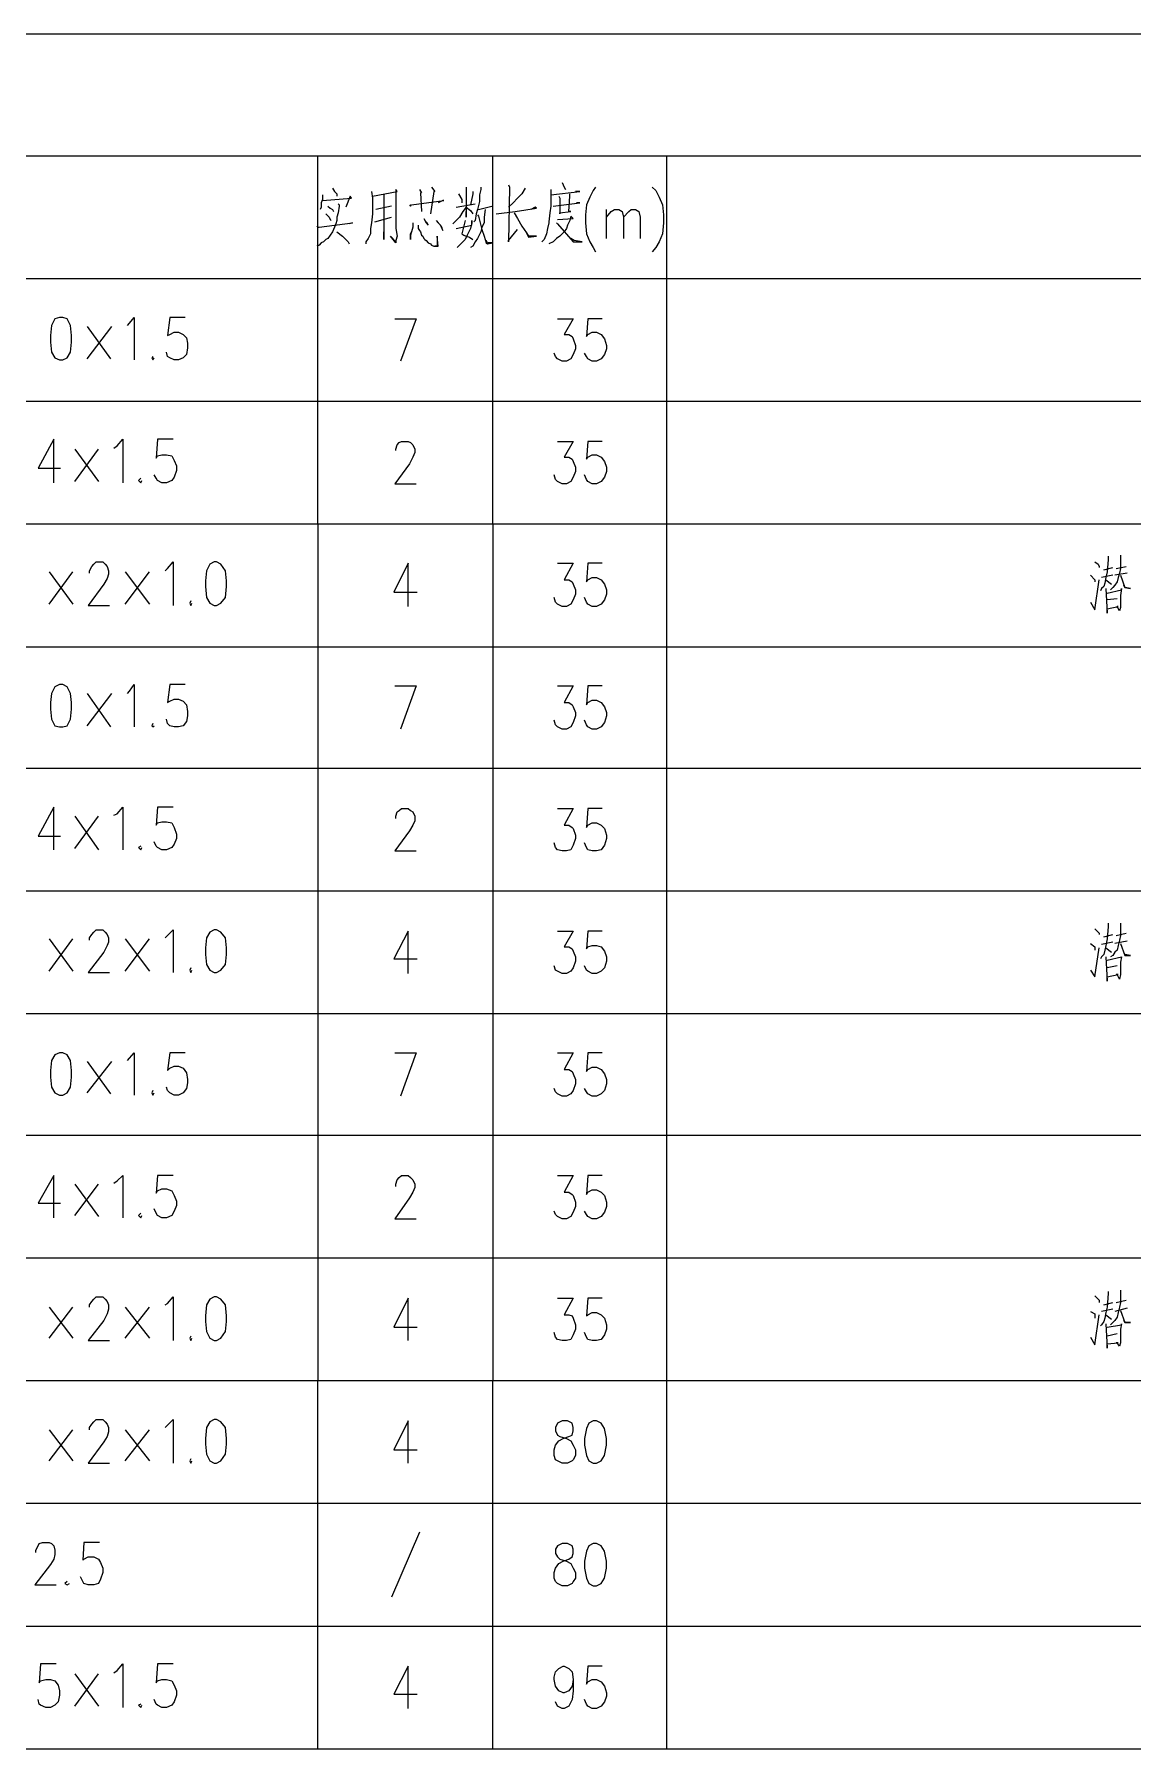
# Model space of a CAD drawing. Header units: millimetres. Extents: x 201 to 11482, y -7821 to 251.
# Drawn here: x 3416.7 to 3479.3, y -5564.6 to -5467 of the extents above; entities that cross this region are included whole.
import ezdxf

# ---------------------------------------------------------------- set-up
doc = ezdxf.new("R2010")
doc.units = ezdxf.units.MM

msp = doc.modelspace()

# ---------------------------------------------------------------- linework, layer by layer
at = {"color": 0, "lineweight": 18}
for points in [[(3542.416, -5473.913), (3542.416, -5466.991), (3233.615, -5466.991), (3233.615, -5473.913), (3542.416, -5473.913)], [(3383.031, -5480.898), (3432.878, -5480.898), (3432.878, -5473.913)], [(3432.878, -5480.898), (3442.848, -5480.898), (3442.848, -5473.913)], [(3442.848, -5480.898), (3452.754, -5480.898), (3452.754, -5473.913)], [(3452.754, -5480.898), (3542.416, -5480.898), (3542.416, -5473.913)], [(3433.132, -5476.135), (3433.132, -5476.389), (3433.069, -5476.58), (3433.069, -5476.707), (3433.069, -5476.834), (3433.005, -5476.961)], [(3433.132, -5476.453), (3434.783, -5476.326), (3434.72, -5476.199), (3434.466, -5476.834)], [(3433.704, -5475.754), (3433.831, -5475.945), (3433.958, -5476.072), (3433.958, -5476.199)], [(3435.926, -5475.945), (3435.99, -5476.326), (3435.99, -5476.643), (3435.99, -5477.215), (3435.926, -5477.723), (3435.863, -5478.04), (3435.863, -5478.358), (3435.736, -5478.612), (3435.609, -5478.802), (3435.609, -5478.929)], [(3435.99, -5476.199), (3437.387, -5475.945), (3437.323, -5475.818), (3437.323, -5476.262), (3437.323, -5477.405), (3437.323, -5477.977), (3437.323, -5478.04), (3437.387, -5478.485), (3437.323, -5478.739), (3437.323, -5478.866), (3437.006, -5478.485), (3437.323, -5478.802)], [(3436.625, -5476.135), (3436.625, -5478.294), (3436.625, -5478.675), (3436.625, -5478.485), (3436.625, -5478.231)], [(3438.657, -5475.818), (3438.784, -5476.008), (3438.72, -5476.008), (3438.784, -5477.088)], [(3439.355, -5475.691), (3439.546, -5475.945), (3439.482, -5475.945), (3439.292, -5477.215)], [(3440.879, -5476.072), (3441.07, -5476.389), (3441.07, -5476.58)], [(3441.324, -5475.691), (3441.324, -5475.945), (3441.324, -5477.405), (3441.324, -5477.215), (3441.324, -5477.088)], [(3441.705, -5475.945), (3441.705, -5476.072), (3441.578, -5476.707)], [(3442.149, -5475.691), (3442.149, -5475.818), (3442.086, -5476.135), (3442.086, -5476.516), (3441.959, -5476.961), (3441.895, -5477.215), (3441.832, -5477.596), (3441.768, -5477.659)], [(3443.737, -5475.564), (3443.8, -5475.691), (3443.737, -5478.802), (3443.737, -5478.739), (3444.245, -5478.104)], [(3444.689, -5475.754), (3444.499, -5476.072), (3444.245, -5476.326), (3443.991, -5476.58), (3443.737, -5476.834)], [(3446.15, -5475.818), (3446.15, -5476.199), (3446.15, -5476.77), (3446.086, -5477.151), (3446.023, -5477.659), (3446.023, -5477.723), (3445.959, -5478.04), (3445.896, -5478.358), (3445.769, -5478.675), (3445.642, -5478.802)], [(3446.15, -5476.135), (3447.801, -5475.945), (3447.674, -5475.945), (3447.547, -5475.945)], [(3446.594, -5476.199), (3446.658, -5476.326), (3446.658, -5477.215), (3446.658, -5477.151), (3447.293, -5477.088), (3447.166, -5477.088), (3447.229, -5476.199), (3447.229, -5476.072)], [(3446.785, -5475.437), (3446.912, -5475.691), (3446.975, -5475.818)], [(3448.69, -5475.691), (3448.563, -5475.881), (3448.372, -5476.262), (3448.182, -5476.707), (3448.118, -5477.278), (3448.118, -5477.723), (3448.182, -5478.358), (3448.372, -5478.802), (3448.563, -5479.12), (3448.69, -5479.374)], [(3451.928, -5475.691), (3452.119, -5475.881), (3452.309, -5476.262), (3452.5, -5476.707), (3452.563, -5477.278), (3452.563, -5477.723), (3452.5, -5478.358), (3452.309, -5478.802), (3452.119, -5479.12), (3451.928, -5479.374)], [(3434.021, -5476.643), (3434.085, -5476.707), (3434.085, -5476.77), (3434.021, -5477.151), (3433.958, -5477.405), (3433.958, -5477.596), (3433.894, -5477.786), (3433.831, -5477.977), (3433.767, -5478.104), (3433.704, -5478.231), (3433.577, -5478.421), (3433.45, -5478.612), (3433.323, -5478.675), (3433.196, -5478.802), (3433.069, -5478.866), (3432.942, -5478.993), (3432.815, -5479.056)], [(3433.323, -5477.215), (3433.513, -5477.405), (3433.577, -5477.532), (3433.64, -5477.596)], [(3433.45, -5476.77), (3433.577, -5476.897), (3433.704, -5476.961), (3433.767, -5477.088)], [(3437.069, -5476.77), (3436.18, -5476.961)], [(3438.085, -5476.707), (3438.149, -5476.77), (3438.212, -5476.707), (3440.054, -5476.453), (3439.99, -5476.453), (3439.736, -5476.58)], [(3441.324, -5476.834), (3441.133, -5477.088), (3440.943, -5477.405), (3440.752, -5477.596), (3440.562, -5477.786)], [(3440.752, -5476.834), (3441.832, -5476.643)], [(3441.324, -5476.834), (3441.578, -5477.024), (3441.705, -5477.215)], [(3442.403, -5476.961), (3442.34, -5477.405), (3442.34, -5477.723), (3442.213, -5477.977), (3442.149, -5478.231), (3441.959, -5478.612), (3441.832, -5478.802), (3441.705, -5479.056), (3441.578, -5479.12)], [(3441.959, -5477.278), (3442.022, -5477.342), (3442.213, -5478.104), (3442.34, -5478.485), (3442.467, -5478.866), (3442.53, -5478.929), (3442.848, -5478.866), (3442.53, -5478.866), (3442.467, -5478.739)], [(3442.022, -5476.961), (3442.784, -5476.77)], [(3443.038, -5477.215), (3444.118, -5477.088), (3445.324, -5476.897), (3445.261, -5476.834), (3445.007, -5476.961)], [(3444.054, -5477.151), (3444.245, -5477.469), (3444.499, -5477.913), (3444.753, -5478.294), (3444.88, -5478.548), (3445.324, -5478.485), (3444.88, -5478.485)], [(3446.277, -5476.77), (3447.801, -5476.58), (3447.674, -5476.58), (3447.61, -5476.58)], [(3449.325, -5477.405), (3449.579, -5477.088), (3449.769, -5476.961), (3450.023, -5476.961), (3450.214, -5477.088), (3450.277, -5477.405), (3450.277, -5478.612)], [(3449.325, -5478.612), (3449.325, -5476.961)], [(3450.277, -5477.405), (3450.595, -5477.088), (3450.722, -5476.961), (3450.976, -5476.961), (3451.166, -5477.088), (3451.23, -5477.405), (3451.23, -5478.612)], [(3432.815, -5477.913), (3432.878, -5477.977), (3432.942, -5477.977), (3434.847, -5477.723), (3434.847, -5477.723), (3434.656, -5477.786)], [(3433.958, -5478.231), (3434.275, -5478.485), (3434.402, -5478.612), (3434.529, -5478.739), (3434.593, -5478.802), (3434.656, -5478.929)], [(3436.117, -5477.659), (3437.069, -5477.405)], [(3438.276, -5477.723), (3438.276, -5477.977), (3438.212, -5478.231), (3438.149, -5478.421), (3438.149, -5478.612), (3438.149, -5478.675), (3438.149, -5478.548), (3438.149, -5478.358), (3438.212, -5478.231)], [(3438.593, -5477.85), (3438.593, -5478.04), (3438.657, -5478.167), (3438.72, -5478.231), (3438.784, -5478.421), (3438.847, -5478.485), (3438.911, -5478.612), (3438.974, -5478.675), (3439.038, -5478.739), (3439.165, -5478.866), (3439.292, -5478.929), (3439.355, -5478.993), (3439.482, -5479.056), (3439.609, -5479.056), (3439.736, -5479.056), (3439.673, -5478.485), (3439.673, -5479.056), (3439.546, -5479.056)], [(3438.911, -5477.469), (3439.038, -5477.723), (3439.165, -5477.85), (3439.101, -5477.723), (3439.038, -5477.659)], [(3439.609, -5477.596), (3439.736, -5477.723), (3439.863, -5477.85), (3439.927, -5478.04), (3439.99, -5478.167), (3439.927, -5477.977), (3439.863, -5477.85)], [(3440.752, -5478.04), (3441.641, -5477.85), (3441.641, -5477.596), (3441.641, -5477.723), (3441.578, -5478.04), (3441.387, -5478.421), (3441.26, -5478.675), (3441.07, -5478.866), (3440.943, -5478.993), (3440.816, -5479.12)], [(3441.26, -5477.596), (3441.07, -5478.358), (3441.197, -5478.421), (3441.324, -5478.485), (3441.514, -5478.548), (3441.705, -5478.675)], [(3446.531, -5477.532), (3447.42, -5477.469), (3447.293, -5477.342), (3447.229, -5477.596), (3447.102, -5477.85), (3447.039, -5478.04), (3446.912, -5478.231), (3446.658, -5478.485), (3446.467, -5478.612), (3446.277, -5478.802), (3446.023, -5478.929)], [(3446.467, -5477.723), (3446.531, -5477.786), (3447.42, -5478.802), (3447.928, -5478.802), (3447.483, -5478.739), (3447.293, -5478.612)], [(3444.753, -5478.294), (3444.88, -5478.485)], [(3383.031, -5487.883), (3432.878, -5487.883), (3432.878, -5480.898)], [(3432.878, -5487.883), (3442.848, -5487.883), (3442.848, -5480.898)], [(3442.848, -5487.883), (3452.754, -5487.883), (3452.754, -5480.898)], [(3452.754, -5487.883), (3542.416, -5487.883), (3542.416, -5480.898)], [(3418.146, -5483.12), (3417.892, -5483.184), (3417.702, -5483.565), (3417.638, -5484.136), (3417.638, -5484.517), (3417.702, -5485.089), (3417.892, -5485.406), (3418.146, -5485.533), (3418.337, -5485.533), (3418.591, -5485.406), (3418.781, -5485.089), (3418.845, -5484.517), (3418.845, -5484.136), (3418.781, -5483.565), (3418.591, -5483.184), (3418.337, -5483.12), (3418.146, -5483.12)], [(3422.02, -5483.565), (3422.147, -5483.438), (3422.401, -5483.12), (3422.401, -5485.533)], [(3425.322, -5483.12), (3424.433, -5483.12), (3424.306, -5484.136), (3424.433, -5484.073), (3424.687, -5483.946), (3424.941, -5483.946), (3425.195, -5484.073), (3425.385, -5484.263), (3425.449, -5484.581), (3425.449, -5484.835), (3425.385, -5485.216), (3425.195, -5485.406), (3424.941, -5485.533), (3424.687, -5485.533), (3424.433, -5485.406), (3424.306, -5485.343), (3424.242, -5485.089)], [(3419.734, -5483.628), (3421.067, -5485.47)], [(3419.734, -5485.47), (3421.131, -5483.628)], [(3437.26, -5483.184), (3438.466, -5483.184), (3437.577, -5485.597)], [(3446.531, -5483.184), (3447.42, -5483.184), (3446.912, -5484.073), (3447.166, -5484.073), (3447.356, -5484.2), (3447.42, -5484.327), (3447.547, -5484.708), (3447.547, -5484.898), (3447.42, -5485.216), (3447.293, -5485.47), (3447.039, -5485.597), (3446.785, -5485.597), (3446.531, -5485.47), (3446.404, -5485.343), (3446.34, -5485.152)], [(3449.071, -5483.184), (3448.245, -5483.184), (3448.182, -5484.2), (3448.245, -5484.073), (3448.499, -5483.946), (3448.753, -5483.946), (3449.007, -5484.073), (3449.198, -5484.327), (3449.325, -5484.708), (3449.325, -5484.898), (3449.198, -5485.216), (3449.007, -5485.47), (3448.753, -5485.597), (3448.499, -5485.597), (3448.245, -5485.47), (3448.182, -5485.343), (3448.055, -5485.152)], [(3423.48, -5485.343), (3423.417, -5485.406), (3423.48, -5485.533), (3423.544, -5485.406)], [(3383.031, -5494.868), (3432.878, -5494.868), (3432.878, -5487.883)], [(3432.878, -5494.868), (3442.848, -5494.868), (3442.848, -5487.883)], [(3442.848, -5494.868), (3452.754, -5494.868), (3452.754, -5487.883)], [(3452.754, -5494.868), (3542.416, -5494.868), (3542.416, -5487.883)], [(3417.829, -5492.518), (3417.829, -5490.042), (3416.94, -5491.693), (3418.21, -5491.693)], [(3419.035, -5490.613), (3420.369, -5492.455)], [(3419.035, -5492.455), (3420.369, -5490.613)], [(3421.258, -5490.55), (3421.448, -5490.423), (3421.766, -5490.042), (3421.766, -5492.518)], [(3424.623, -5490.042), (3423.734, -5490.042), (3423.671, -5491.121), (3423.734, -5490.994), (3423.988, -5490.931), (3424.242, -5490.931), (3424.56, -5490.994), (3424.687, -5491.248), (3424.814, -5491.566), (3424.814, -5491.82), (3424.687, -5492.201), (3424.56, -5492.391), (3424.242, -5492.518), (3423.988, -5492.518), (3423.734, -5492.391), (3423.671, -5492.264), (3423.544, -5492.074)], [(3437.323, -5490.677), (3437.323, -5490.613), (3437.387, -5490.359), (3437.514, -5490.232), (3437.641, -5490.169), (3438.022, -5490.169), (3438.149, -5490.232), (3438.276, -5490.359), (3438.403, -5490.613), (3438.403, -5490.804), (3438.276, -5491.058), (3438.085, -5491.439), (3437.26, -5492.582), (3438.466, -5492.582)], [(3446.531, -5490.169), (3447.42, -5490.169), (3446.912, -5491.058), (3447.166, -5491.058), (3447.356, -5491.185), (3447.42, -5491.312), (3447.547, -5491.629), (3447.547, -5491.883), (3447.42, -5492.201), (3447.293, -5492.455), (3447.039, -5492.582), (3446.785, -5492.582), (3446.531, -5492.455), (3446.404, -5492.328), (3446.34, -5492.074)], [(3449.071, -5490.169), (3448.245, -5490.169), (3448.182, -5491.185), (3448.245, -5491.058), (3448.499, -5490.931), (3448.753, -5490.931), (3449.007, -5491.058), (3449.198, -5491.312), (3449.325, -5491.629), (3449.325, -5491.883), (3449.198, -5492.201), (3449.007, -5492.455), (3448.753, -5492.582), (3448.499, -5492.582), (3448.245, -5492.455), (3448.182, -5492.328), (3448.055, -5492.074)], [(3422.782, -5492.264), (3422.655, -5492.391), (3422.782, -5492.518), (3422.845, -5492.391)], [(3432.878, -5494.868), (3432.878, -5501.853), (3442.848, -5501.853)], [(3442.848, -5494.868), (3442.848, -5501.853), (3452.754, -5501.853), (3452.754, -5494.868)], [(3452.754, -5501.853), (3542.416, -5501.853), (3542.416, -5494.868)], [(3477.9, -5496.709), (3477.9, -5496.9), (3477.836, -5497.598), (3477.773, -5497.916), (3477.709, -5498.233), (3477.646, -5498.424), (3477.519, -5498.551), (3477.455, -5498.678)], [(3478.598, -5496.646), (3478.598, -5496.9), (3478.598, -5497.408), (3478.535, -5497.662), (3478.471, -5497.916), (3478.408, -5498.17), (3478.281, -5498.36), (3478.154, -5498.487), (3478.027, -5498.614)], [(3417.575, -5497.598), (3418.908, -5499.44)], [(3417.575, -5499.44), (3418.908, -5497.598)], [(3419.861, -5497.662), (3419.861, -5497.535), (3419.988, -5497.281), (3420.115, -5497.154), (3420.242, -5497.027), (3420.623, -5497.027), (3420.75, -5497.154), (3420.877, -5497.281), (3420.94, -5497.535), (3420.94, -5497.725), (3420.877, -5497.979), (3420.686, -5498.297), (3419.797, -5499.503), (3421.004, -5499.503)], [(3421.893, -5497.598), (3423.29, -5499.44)], [(3421.893, -5499.44), (3423.29, -5497.598)], [(3424.179, -5497.535), (3424.306, -5497.408), (3424.623, -5497.027), (3424.623, -5499.503)], [(3426.973, -5497.027), (3426.719, -5497.154), (3426.528, -5497.535), (3426.465, -5498.106), (3426.465, -5498.424), (3426.528, -5499.059), (3426.719, -5499.376), (3426.973, -5499.503), (3427.1, -5499.503), (3427.354, -5499.376), (3427.608, -5499.059), (3427.671, -5498.424), (3427.671, -5498.106), (3427.608, -5497.535), (3427.354, -5497.154), (3427.1, -5497.027), (3426.973, -5497.027)], [(3438.022, -5499.567), (3438.022, -5497.09), (3437.196, -5498.741), (3438.53, -5498.741)], [(3446.531, -5497.09), (3447.42, -5497.09), (3446.912, -5498.043), (3447.166, -5498.043), (3447.356, -5498.17), (3447.42, -5498.297), (3447.547, -5498.614), (3447.547, -5498.868), (3447.42, -5499.186), (3447.293, -5499.44), (3447.039, -5499.567), (3446.785, -5499.567), (3446.531, -5499.44), (3446.404, -5499.313), (3446.34, -5499.059)], [(3449.071, -5497.09), (3448.245, -5497.09), (3448.182, -5498.17), (3448.245, -5498.043), (3448.499, -5497.916), (3448.753, -5497.916), (3449.007, -5498.043), (3449.198, -5498.297), (3449.325, -5498.614), (3449.325, -5498.868), (3449.198, -5499.186), (3449.007, -5499.44), (3448.753, -5499.567), (3448.499, -5499.567), (3448.245, -5499.44), (3448.182, -5499.313), (3448.055, -5499.059)], [(3477.138, -5497.027), (3477.328, -5497.154), (3477.392, -5497.281), (3477.392, -5497.344)], [(3477.646, -5497.471), (3478.154, -5497.344)], [(3478.979, -5497.662), (3478.281, -5497.789)], [(3478.344, -5497.408), (3478.916, -5497.281)], [(3476.884, -5497.789), (3477.138, -5498.043), (3477.138, -5498.17)], [(3476.884, -5499.313), (3477.138, -5499.757), (3477.392, -5498.043)], [(3478.154, -5497.789), (3477.519, -5497.916)], [(3477.773, -5498.043), (3478.09, -5498.297)], [(3477.773, -5498.551), (3477.836, -5499.948), (3477.836, -5499.694), (3478.471, -5499.567), (3478.408, -5499.567), (3478.344, -5499.63)], [(3477.836, -5498.805), (3478.662, -5498.614), (3478.662, -5498.551), (3478.598, -5498.932), (3478.598, -5499.249), (3478.598, -5499.503), (3478.598, -5499.63), (3478.535, -5499.821), (3478.408, -5499.567)], [(3478.598, -5497.789), (3478.852, -5498.487), (3479.17, -5498.551), (3478.852, -5498.487), (3478.789, -5498.36)], [(3425.639, -5499.249), (3425.576, -5499.376), (3425.639, -5499.503), (3425.703, -5499.376)], [(3478.408, -5499.122), (3477.836, -5499.186)], [(3383.031, -5501.853), (3432.878, -5501.853)], [(3383.031, -5501.853), (3383.031, -5508.774), (3432.878, -5508.774)], [(3432.878, -5501.853), (3432.878, -5508.774), (3442.848, -5508.774)], [(3442.848, -5501.853), (3442.848, -5508.774), (3452.754, -5508.774), (3452.754, -5501.853)], [(3452.754, -5508.774), (3542.416, -5508.774), (3542.416, -5501.853)], [(3418.146, -5504.012), (3417.892, -5504.139), (3417.702, -5504.52), (3417.638, -5505.028), (3417.638, -5505.409), (3417.702, -5505.98), (3417.892, -5506.361), (3418.146, -5506.425), (3418.337, -5506.425), (3418.591, -5506.361), (3418.781, -5505.98), (3418.845, -5505.409), (3418.845, -5505.028), (3418.781, -5504.52), (3418.591, -5504.139), (3418.337, -5504.012), (3418.146, -5504.012)], [(3419.734, -5504.52), (3421.067, -5506.425)], [(3419.734, -5506.361), (3421.131, -5504.52)], [(3422.02, -5504.52), (3422.147, -5504.393), (3422.401, -5504.012), (3422.401, -5506.425)], [(3425.322, -5504.012), (3424.433, -5504.012), (3424.306, -5505.028), (3424.433, -5504.964), (3424.687, -5504.837), (3424.941, -5504.837), (3425.195, -5504.964), (3425.385, -5505.155), (3425.449, -5505.536), (3425.449, -5505.79), (3425.385, -5506.107), (3425.195, -5506.361), (3424.941, -5506.425), (3424.687, -5506.425), (3424.433, -5506.361), (3424.306, -5506.234), (3424.242, -5505.98)], [(3437.26, -5504.075), (3438.466, -5504.075), (3437.577, -5506.552)], [(3446.531, -5504.075), (3447.42, -5504.075), (3446.912, -5505.028), (3447.166, -5505.028), (3447.356, -5505.155), (3447.42, -5505.282), (3447.547, -5505.599), (3447.547, -5505.79), (3447.42, -5506.171), (3447.293, -5506.425), (3447.039, -5506.552), (3446.785, -5506.552), (3446.531, -5506.425), (3446.404, -5506.298), (3446.34, -5506.044)], [(3449.071, -5504.075), (3448.245, -5504.075), (3448.182, -5505.155), (3448.245, -5505.028), (3448.499, -5504.901), (3448.753, -5504.901), (3449.007, -5505.028), (3449.198, -5505.282), (3449.325, -5505.599), (3449.325, -5505.79), (3449.198, -5506.171), (3449.007, -5506.425), (3448.753, -5506.552), (3448.499, -5506.552), (3448.245, -5506.425), (3448.182, -5506.298), (3448.055, -5506.044)], [(3423.48, -5506.234), (3423.417, -5506.361), (3423.48, -5506.425), (3423.544, -5506.361)], [(3383.031, -5508.774), (3383.031, -5515.759), (3432.878, -5515.759)], [(3432.878, -5508.774), (3432.878, -5515.759), (3442.848, -5515.759)], [(3442.848, -5508.774), (3442.848, -5515.759), (3452.754, -5515.759), (3452.754, -5508.774)], [(3452.754, -5515.759), (3542.416, -5515.759), (3542.416, -5508.774)], [(3417.829, -5513.41), (3417.829, -5510.997), (3416.94, -5512.648), (3418.21, -5512.648)], [(3421.258, -5511.441), (3421.448, -5511.378), (3421.766, -5510.997), (3421.766, -5513.41)], [(3424.623, -5510.997), (3423.734, -5510.997), (3423.671, -5512.013), (3423.734, -5511.886), (3423.988, -5511.822), (3424.242, -5511.822), (3424.56, -5511.886), (3424.687, -5512.14), (3424.814, -5512.521), (3424.814, -5512.775), (3424.687, -5513.092), (3424.56, -5513.283), (3424.242, -5513.41), (3423.988, -5513.41), (3423.734, -5513.283), (3423.671, -5513.219), (3423.544, -5512.965)], [(3437.323, -5511.632), (3437.323, -5511.505), (3437.387, -5511.251), (3437.514, -5511.187), (3437.641, -5511.06), (3438.022, -5511.06), (3438.149, -5511.187), (3438.276, -5511.251), (3438.403, -5511.505), (3438.403, -5511.759), (3438.276, -5512.013), (3438.085, -5512.33), (3437.26, -5513.473), (3438.466, -5513.473)], [(3446.531, -5511.06), (3447.42, -5511.06), (3446.912, -5512.013), (3447.166, -5512.013), (3447.356, -5512.14), (3447.42, -5512.203), (3447.547, -5512.584), (3447.547, -5512.775), (3447.42, -5513.156), (3447.293, -5513.41), (3447.039, -5513.473), (3446.785, -5513.473), (3446.531, -5513.41), (3446.404, -5513.283), (3446.34, -5513.029)], [(3449.071, -5511.06), (3448.245, -5511.06), (3448.182, -5512.14), (3448.245, -5512.013), (3448.499, -5511.886), (3448.753, -5511.886), (3449.007, -5512.013), (3449.198, -5512.203), (3449.325, -5512.584), (3449.325, -5512.775), (3449.198, -5513.156), (3449.007, -5513.41), (3448.753, -5513.473), (3448.499, -5513.473), (3448.245, -5513.41), (3448.182, -5513.283), (3448.055, -5513.029)], [(3419.035, -5511.505), (3420.369, -5513.41)], [(3419.035, -5513.346), (3420.369, -5511.505)], [(3422.782, -5513.219), (3422.655, -5513.283), (3422.782, -5513.41), (3422.845, -5513.283)], [(3383.031, -5515.759), (3383.031, -5522.744), (3432.878, -5522.744)], [(3432.878, -5515.759), (3432.878, -5522.744), (3442.848, -5522.744)], [(3442.848, -5515.759), (3442.848, -5522.744), (3452.754, -5522.744), (3452.754, -5515.759)], [(3452.754, -5522.744), (3542.416, -5522.744), (3542.416, -5515.759)], [(3419.861, -5518.553), (3419.861, -5518.426), (3419.988, -5518.236), (3420.115, -5518.109), (3420.242, -5517.982), (3420.623, -5517.982), (3420.75, -5518.109), (3420.877, -5518.236), (3420.94, -5518.426), (3420.94, -5518.68), (3420.877, -5518.871), (3420.686, -5519.252), (3419.797, -5520.395), (3421.004, -5520.395)], [(3424.179, -5518.426), (3424.306, -5518.299), (3424.623, -5517.982), (3424.623, -5520.395)], [(3426.973, -5517.982), (3426.719, -5518.109), (3426.528, -5518.426), (3426.465, -5518.998), (3426.465, -5519.379), (3426.528, -5519.95), (3426.719, -5520.268), (3426.973, -5520.395), (3427.1, -5520.395), (3427.354, -5520.268), (3427.608, -5519.95), (3427.671, -5519.379), (3427.671, -5518.998), (3427.608, -5518.426), (3427.354, -5518.109), (3427.1, -5517.982), (3426.973, -5517.982)], [(3438.022, -5520.458), (3438.022, -5518.045), (3437.196, -5519.633), (3438.53, -5519.633)], [(3446.531, -5518.045), (3447.42, -5518.045), (3446.912, -5518.934), (3447.166, -5518.934), (3447.356, -5519.061), (3447.42, -5519.188), (3447.547, -5519.506), (3447.547, -5519.76), (3447.42, -5520.141), (3447.293, -5520.331), (3447.039, -5520.458), (3446.785, -5520.458), (3446.531, -5520.331), (3446.404, -5520.268), (3446.34, -5520.014)], [(3449.071, -5518.045), (3448.245, -5518.045), (3448.182, -5519.061), (3448.245, -5518.934), (3448.499, -5518.871), (3448.753, -5518.871), (3449.007, -5518.934), (3449.198, -5519.188), (3449.325, -5519.506), (3449.325, -5519.76), (3449.198, -5520.141), (3449.007, -5520.331), (3448.753, -5520.458), (3448.499, -5520.458), (3448.245, -5520.331), (3448.182, -5520.268), (3448.055, -5520.014)], [(3477.138, -5517.918), (3477.328, -5518.109), (3477.392, -5518.172), (3477.392, -5518.236)], [(3477.9, -5517.601), (3477.9, -5517.791), (3477.836, -5518.49), (3477.773, -5518.871), (3477.709, -5519.125), (3477.646, -5519.379), (3477.519, -5519.506), (3477.455, -5519.633)], [(3477.646, -5518.363), (3478.154, -5518.236)], [(3478.598, -5517.601), (3478.598, -5517.791), (3478.598, -5518.299), (3478.535, -5518.553), (3478.471, -5518.871), (3478.408, -5519.125), (3478.281, -5519.252), (3478.154, -5519.442), (3478.027, -5519.506)], [(3478.344, -5518.299), (3478.916, -5518.172)], [(3417.575, -5518.49), (3418.908, -5520.331)], [(3417.575, -5520.331), (3418.908, -5518.49)], [(3421.893, -5518.49), (3423.29, -5520.331)], [(3421.893, -5520.331), (3423.29, -5518.49)], [(3476.884, -5518.744), (3477.138, -5518.934), (3477.138, -5519.125)], [(3476.884, -5520.268), (3477.138, -5520.649), (3477.392, -5518.998)], [(3478.154, -5518.68), (3477.519, -5518.807)], [(3477.773, -5518.998), (3478.09, -5519.252)], [(3478.979, -5518.617), (3478.281, -5518.744)], [(3478.598, -5518.744), (3478.852, -5519.442), (3479.17, -5519.442), (3478.852, -5519.379), (3478.789, -5519.252)], [(3425.639, -5520.141), (3425.576, -5520.268), (3425.639, -5520.395), (3425.703, -5520.268)], [(3477.773, -5519.506), (3477.836, -5520.903), (3477.836, -5520.649), (3478.471, -5520.522), (3478.408, -5520.522), (3478.344, -5520.522)], [(3477.836, -5519.696), (3478.662, -5519.506), (3478.662, -5519.506), (3478.598, -5519.823), (3478.598, -5520.141), (3478.598, -5520.395), (3478.598, -5520.522), (3478.535, -5520.776), (3478.408, -5520.522)], [(3478.408, -5520.014), (3477.836, -5520.141)], [(3383.031, -5522.744), (3383.031, -5529.666), (3432.878, -5529.666)], [(3432.878, -5522.744), (3432.878, -5529.666), (3442.848, -5529.666)], [(3442.848, -5522.744), (3442.848, -5529.666), (3452.754, -5529.666), (3452.754, -5522.744)], [(3452.754, -5529.666), (3542.416, -5529.666), (3542.416, -5522.744)], [(3418.146, -5524.967), (3417.892, -5525.094), (3417.702, -5525.411), (3417.638, -5525.983), (3417.638, -5526.364), (3417.702, -5526.935), (3417.892, -5527.253), (3418.146, -5527.38), (3418.337, -5527.38), (3418.591, -5527.253), (3418.781, -5526.935), (3418.845, -5526.364), (3418.845, -5525.983), (3418.781, -5525.411), (3418.591, -5525.094), (3418.337, -5524.967), (3418.146, -5524.967)], [(3422.02, -5525.411), (3422.147, -5525.284), (3422.401, -5524.967), (3422.401, -5527.38)], [(3425.322, -5524.967), (3424.433, -5524.967), (3424.306, -5525.983), (3424.433, -5525.856), (3424.687, -5525.729), (3424.941, -5525.729), (3425.195, -5525.856), (3425.385, -5526.11), (3425.449, -5526.491), (3425.449, -5526.681), (3425.385, -5526.999), (3425.195, -5527.253), (3424.941, -5527.38), (3424.687, -5527.38), (3424.433, -5527.253), (3424.306, -5527.126), (3424.242, -5526.935)], [(3437.26, -5524.967), (3438.466, -5524.967), (3437.577, -5527.443)], [(3446.531, -5524.967), (3447.42, -5524.967), (3446.912, -5525.919), (3447.166, -5525.919), (3447.356, -5526.046), (3447.42, -5526.173), (3447.547, -5526.491), (3447.547, -5526.745), (3447.42, -5527.126), (3447.293, -5527.316), (3447.039, -5527.443), (3446.785, -5527.443), (3446.531, -5527.316), (3446.404, -5527.189), (3446.34, -5526.999)], [(3449.071, -5524.967), (3448.245, -5524.967), (3448.182, -5526.046), (3448.245, -5525.919), (3448.499, -5525.792), (3448.753, -5525.792), (3449.007, -5525.919), (3449.198, -5526.173), (3449.325, -5526.491), (3449.325, -5526.745), (3449.198, -5527.126), (3449.007, -5527.316), (3448.753, -5527.443), (3448.499, -5527.443), (3448.245, -5527.316), (3448.182, -5527.189), (3448.055, -5526.999)], [(3419.734, -5525.475), (3421.067, -5527.316)], [(3419.734, -5527.253), (3421.131, -5525.475)], [(3423.48, -5527.126), (3423.417, -5527.253), (3423.48, -5527.38), (3423.544, -5527.253)], [(3383.031, -5529.666), (3383.031, -5536.651), (3432.878, -5536.651)], [(3432.878, -5529.666), (3432.878, -5536.651), (3442.848, -5536.651)], [(3442.848, -5529.666), (3442.848, -5536.651), (3452.754, -5536.651), (3452.754, -5529.666)], [(3452.754, -5536.651), (3542.416, -5536.651), (3542.416, -5529.666)], [(3417.829, -5534.365), (3417.829, -5531.952), (3416.94, -5533.539), (3418.21, -5533.539)], [(3419.035, -5532.46), (3420.369, -5534.301)], [(3419.035, -5534.238), (3420.369, -5532.46)], [(3421.258, -5532.396), (3421.448, -5532.269), (3421.766, -5531.952), (3421.766, -5534.365)], [(3424.623, -5531.952), (3423.734, -5531.952), (3423.671, -5532.968), (3423.734, -5532.841), (3423.988, -5532.714), (3424.242, -5532.714), (3424.56, -5532.841), (3424.687, -5533.095), (3424.814, -5533.412), (3424.814, -5533.666), (3424.687, -5533.984), (3424.56, -5534.238), (3424.242, -5534.365), (3423.988, -5534.365), (3423.734, -5534.238), (3423.671, -5534.111), (3423.544, -5533.857)], [(3437.323, -5532.587), (3437.323, -5532.46), (3437.387, -5532.206), (3437.514, -5532.079), (3437.641, -5531.952), (3438.022, -5531.952), (3438.149, -5532.079), (3438.276, -5532.206), (3438.403, -5532.46), (3438.403, -5532.65), (3438.276, -5532.904), (3438.085, -5533.222), (3437.26, -5534.428), (3438.466, -5534.428)], [(3446.531, -5531.952), (3447.42, -5531.952), (3446.912, -5532.904), (3447.166, -5532.904), (3447.356, -5533.031), (3447.42, -5533.095), (3447.547, -5533.476), (3447.547, -5533.73), (3447.42, -5534.047), (3447.293, -5534.301), (3447.039, -5534.428), (3446.785, -5534.428), (3446.531, -5534.301), (3446.404, -5534.174), (3446.34, -5533.984)], [(3449.071, -5531.952), (3448.245, -5531.952), (3448.182, -5533.031), (3448.245, -5532.904), (3448.499, -5532.777), (3448.753, -5532.777), (3449.007, -5532.904), (3449.198, -5533.095), (3449.325, -5533.476), (3449.325, -5533.73), (3449.198, -5534.047), (3449.007, -5534.301), (3448.753, -5534.428), (3448.499, -5534.428), (3448.245, -5534.301), (3448.182, -5534.174), (3448.055, -5533.984)], [(3422.782, -5534.111), (3422.655, -5534.238), (3422.782, -5534.365), (3422.845, -5534.238)], [(3383.031, -5536.651), (3383.031, -5543.636), (3432.878, -5543.636)], [(3432.878, -5536.651), (3432.878, -5543.636), (3442.848, -5543.636)], [(3442.848, -5536.651), (3442.848, -5543.636), (3452.754, -5543.636), (3452.754, -5536.651)], [(3452.754, -5543.636), (3542.416, -5543.636), (3542.416, -5536.651)], [(3477.9, -5538.556), (3477.9, -5538.683), (3477.836, -5539.445), (3477.773, -5539.762), (3477.709, -5540.08), (3477.646, -5540.27), (3477.519, -5540.461), (3477.455, -5540.524)], [(3478.598, -5538.492), (3478.598, -5538.683), (3478.598, -5539.191), (3478.535, -5539.445), (3478.471, -5539.762), (3478.408, -5540.016), (3478.281, -5540.207), (3478.154, -5540.334), (3478.027, -5540.461)], [(3417.575, -5539.445), (3418.908, -5541.223)], [(3417.575, -5541.223), (3418.908, -5539.445)], [(3419.861, -5539.445), (3419.861, -5539.318), (3419.988, -5539.127), (3420.115, -5539), (3420.242, -5538.873), (3420.623, -5538.873), (3420.75, -5539), (3420.877, -5539.127), (3420.94, -5539.318), (3420.94, -5539.572), (3420.877, -5539.826), (3420.686, -5540.207), (3419.797, -5541.35), (3421.004, -5541.35)], [(3421.893, -5539.445), (3423.29, -5541.223)], [(3421.893, -5541.223), (3423.29, -5539.445)], [(3424.179, -5539.318), (3424.306, -5539.254), (3424.623, -5538.873), (3424.623, -5541.35)], [(3426.973, -5538.873), (3426.719, -5539), (3426.528, -5539.318), (3426.465, -5539.953), (3426.465, -5540.27), (3426.528, -5540.842), (3426.719, -5541.223), (3426.973, -5541.35), (3427.1, -5541.35), (3427.354, -5541.223), (3427.608, -5540.842), (3427.671, -5540.27), (3427.671, -5539.953), (3427.608, -5539.318), (3427.354, -5539), (3427.1, -5538.873), (3426.973, -5538.873)], [(3438.022, -5541.35), (3438.022, -5538.937), (3437.196, -5540.588), (3438.53, -5540.588)], [(3446.531, -5538.937), (3447.42, -5538.937), (3446.912, -5539.889), (3447.166, -5539.889), (3447.356, -5539.953), (3447.42, -5540.08), (3447.547, -5540.461), (3447.547, -5540.715), (3447.42, -5541.032), (3447.293, -5541.286), (3447.039, -5541.35), (3446.785, -5541.35), (3446.531, -5541.286), (3446.404, -5541.159), (3446.34, -5540.905)], [(3449.071, -5538.937), (3448.245, -5538.937), (3448.182, -5539.953), (3448.245, -5539.889), (3448.499, -5539.762), (3448.753, -5539.762), (3449.007, -5539.889), (3449.198, -5540.08), (3449.325, -5540.461), (3449.325, -5540.715), (3449.198, -5541.032), (3449.007, -5541.286), (3448.753, -5541.35), (3448.499, -5541.35), (3448.245, -5541.286), (3448.182, -5541.159), (3448.055, -5540.905)], [(3476.884, -5539.699), (3477.138, -5539.826), (3477.138, -5540.08)], [(3477.138, -5538.81), (3477.328, -5539), (3477.392, -5539.064), (3477.392, -5539.191)], [(3478.154, -5539.572), (3477.519, -5539.699)], [(3477.646, -5539.318), (3478.154, -5539.191)], [(3478.979, -5539.508), (3478.281, -5539.699)], [(3478.344, -5539.191), (3478.916, -5539.064)], [(3478.598, -5539.635), (3478.852, -5540.334), (3479.17, -5540.334), (3478.852, -5540.334), (3478.789, -5540.207)], [(3476.884, -5541.159), (3477.138, -5541.604), (3477.392, -5539.889)], [(3477.773, -5539.889), (3478.09, -5540.143)], [(3477.773, -5540.397), (3477.836, -5541.794), (3477.836, -5541.54), (3478.471, -5541.477), (3478.408, -5541.477), (3478.344, -5541.477)], [(3477.836, -5540.588), (3478.662, -5540.461), (3478.662, -5540.397), (3478.598, -5540.715), (3478.598, -5541.096), (3478.598, -5541.35), (3478.598, -5541.477), (3478.535, -5541.667), (3478.408, -5541.477)], [(3425.639, -5541.096), (3425.576, -5541.223), (3425.639, -5541.35), (3425.703, -5541.223)], [(3478.408, -5540.969), (3477.836, -5541.096)], [(3383.031, -5550.621), (3432.878, -5550.621), (3432.878, -5543.636)], [(3432.878, -5550.621), (3442.848, -5550.621), (3442.848, -5543.636)], [(3442.848, -5550.621), (3452.754, -5550.621), (3452.754, -5543.636)], [(3452.754, -5550.621), (3542.416, -5550.621), (3542.416, -5543.636)], [(3417.575, -5546.43), (3418.908, -5548.208)], [(3417.575, -5548.208), (3418.908, -5546.43)], [(3419.861, -5546.43), (3419.861, -5546.303), (3419.988, -5546.112), (3420.115, -5545.985), (3420.242, -5545.858), (3420.623, -5545.858), (3420.75, -5545.985), (3420.877, -5546.112), (3420.94, -5546.303), (3420.94, -5546.557), (3420.877, -5546.811), (3420.686, -5547.128), (3419.797, -5548.335), (3421.004, -5548.335)], [(3421.893, -5546.43), (3423.29, -5548.208)], [(3421.893, -5548.208), (3423.29, -5546.43)], [(3424.179, -5546.303), (3424.306, -5546.176), (3424.623, -5545.858), (3424.623, -5548.335)], [(3426.973, -5545.858), (3426.719, -5545.985), (3426.528, -5546.303), (3426.465, -5546.938), (3426.465, -5547.255), (3426.528, -5547.827), (3426.719, -5548.208), (3426.973, -5548.335), (3427.1, -5548.335), (3427.354, -5548.208), (3427.608, -5547.827), (3427.671, -5547.255), (3427.671, -5546.938), (3427.608, -5546.303), (3427.354, -5545.985), (3427.1, -5545.858), (3426.973, -5545.858)], [(3438.022, -5548.335), (3438.022, -5545.922), (3437.196, -5547.573), (3438.53, -5547.573)], [(3446.785, -5545.922), (3446.531, -5546.049), (3446.404, -5546.303), (3446.404, -5546.493), (3446.531, -5546.747), (3446.658, -5546.811), (3447.039, -5546.938), (3447.293, -5547.065), (3447.42, -5547.319), (3447.547, -5547.573), (3447.547, -5547.89), (3447.42, -5548.144), (3447.356, -5548.208), (3447.102, -5548.335), (3446.785, -5548.335), (3446.531, -5548.208), (3446.404, -5548.144), (3446.34, -5547.89), (3446.34, -5547.573), (3446.404, -5547.319), (3446.594, -5547.065), (3446.848, -5546.938), (3447.166, -5546.811), (3447.356, -5546.747), (3447.42, -5546.493), (3447.42, -5546.303), (3447.356, -5546.049), (3447.102, -5545.922), (3446.785, -5545.922)], [(3448.563, -5545.922), (3448.309, -5546.049), (3448.182, -5546.366), (3448.055, -5546.938), (3448.055, -5547.319), (3448.182, -5547.89), (3448.309, -5548.208), (3448.563, -5548.335), (3448.753, -5548.335), (3449.007, -5548.208), (3449.198, -5547.89), (3449.325, -5547.319), (3449.325, -5546.938), (3449.198, -5546.366), (3449.007, -5546.049), (3448.753, -5545.922), (3448.563, -5545.922)], [(3425.639, -5548.081), (3425.576, -5548.208), (3425.639, -5548.335), (3425.703, -5548.208)], [(3383.031, -5557.606), (3432.878, -5557.606), (3432.878, -5550.621)], [(3432.878, -5557.606), (3442.848, -5557.606), (3442.848, -5550.621)], [(3442.848, -5557.606), (3452.754, -5557.606), (3452.754, -5550.621)], [(3452.754, -5557.606), (3542.416, -5557.606), (3542.416, -5550.621)], [(3438.657, -5552.272), (3437.069, -5555.955)], [(3416.813, -5553.415), (3416.813, -5553.288), (3416.94, -5553.034), (3417.003, -5552.907), (3417.194, -5552.843), (3417.575, -5552.843), (3417.702, -5552.907), (3417.829, -5553.034), (3417.892, -5553.288), (3417.892, -5553.542), (3417.829, -5553.796), (3417.638, -5554.113), (3416.749, -5555.256), (3417.956, -5555.256)], [(3420.432, -5552.843), (3419.543, -5552.843), (3419.48, -5553.859), (3419.543, -5553.796), (3419.797, -5553.669), (3420.115, -5553.669), (3420.369, -5553.796), (3420.496, -5553.986), (3420.623, -5554.304), (3420.623, -5554.558), (3420.496, -5554.939), (3420.369, -5555.193), (3420.115, -5555.256), (3419.797, -5555.256), (3419.543, -5555.193), (3419.48, -5555.066), (3419.353, -5554.812)], [(3446.785, -5552.907), (3446.531, -5553.034), (3446.404, -5553.224), (3446.404, -5553.478), (3446.531, -5553.669), (3446.658, -5553.796), (3447.039, -5553.923), (3447.293, -5554.05), (3447.42, -5554.304), (3447.547, -5554.558), (3447.547, -5554.875), (3447.42, -5555.066), (3447.356, -5555.193), (3447.102, -5555.32), (3446.785, -5555.32), (3446.531, -5555.193), (3446.404, -5555.066), (3446.34, -5554.875), (3446.34, -5554.558), (3446.404, -5554.304), (3446.594, -5554.05), (3446.848, -5553.923), (3447.166, -5553.796), (3447.356, -5553.669), (3447.42, -5553.478), (3447.42, -5553.224), (3447.356, -5553.034), (3447.102, -5552.907), (3446.785, -5552.907)], [(3448.563, -5552.907), (3448.309, -5553.034), (3448.182, -5553.351), (3448.055, -5553.923), (3448.055, -5554.304), (3448.182, -5554.875), (3448.309, -5555.193), (3448.563, -5555.32), (3448.753, -5555.32), (3449.007, -5555.193), (3449.198, -5554.875), (3449.325, -5554.304), (3449.325, -5553.923), (3449.198, -5553.351), (3449.007, -5553.034), (3448.753, -5552.907), (3448.563, -5552.907)], [(3418.591, -5555.066), (3418.464, -5555.193), (3418.591, -5555.256), (3418.718, -5555.193)], [(3383.031, -5564.591), (3432.878, -5564.591), (3432.878, -5557.606)], [(3432.878, -5564.591), (3442.848, -5564.591), (3442.848, -5557.606)], [(3442.848, -5564.591), (3452.754, -5564.591), (3452.754, -5557.606)], [(3452.754, -5564.591), (3542.416, -5564.591), (3542.416, -5557.606)], [(3417.956, -5559.765), (3417.067, -5559.765), (3417.003, -5560.844), (3417.067, -5560.717), (3417.384, -5560.654), (3417.638, -5560.654), (3417.892, -5560.717), (3418.083, -5560.971), (3418.146, -5561.289), (3418.146, -5561.543), (3418.083, -5561.924), (3417.892, -5562.114), (3417.638, -5562.241), (3417.384, -5562.241), (3417.067, -5562.114), (3417.003, -5562.051), (3416.94, -5561.797)], [(3421.258, -5560.273), (3421.448, -5560.146), (3421.766, -5559.765), (3421.766, -5562.241)], [(3424.623, -5559.765), (3423.734, -5559.765), (3423.671, -5560.844), (3423.734, -5560.717), (3423.988, -5560.654), (3424.242, -5560.654), (3424.56, -5560.717), (3424.687, -5560.971), (3424.814, -5561.289), (3424.814, -5561.543), (3424.687, -5561.924), (3424.56, -5562.114), (3424.242, -5562.241), (3423.988, -5562.241), (3423.734, -5562.114), (3423.671, -5562.051), (3423.544, -5561.797)], [(3438.022, -5562.305), (3438.022, -5559.892), (3437.196, -5561.479), (3438.53, -5561.479)], [(3447.42, -5560.654), (3447.356, -5561.035), (3447.166, -5561.289), (3446.912, -5561.416), (3446.848, -5561.416), (3446.594, -5561.289), (3446.404, -5561.035), (3446.34, -5560.654), (3446.34, -5560.527), (3446.404, -5560.209), (3446.594, -5560.019), (3446.848, -5559.892), (3446.912, -5559.892), (3447.166, -5560.019), (3447.356, -5560.209), (3447.42, -5560.654), (3447.42, -5561.289), (3447.356, -5561.797), (3447.166, -5562.178), (3446.912, -5562.305), (3446.785, -5562.305), (3446.531, -5562.178), (3446.404, -5561.924)], [(3449.071, -5559.892), (3448.245, -5559.892), (3448.182, -5560.908), (3448.245, -5560.781), (3448.499, -5560.654), (3448.753, -5560.654), (3449.007, -5560.781), (3449.198, -5561.035), (3449.325, -5561.416), (3449.325, -5561.606), (3449.198, -5561.924), (3449.007, -5562.178), (3448.753, -5562.305), (3448.499, -5562.305), (3448.245, -5562.178), (3448.182, -5562.051), (3448.055, -5561.797)], [(3419.035, -5560.336), (3420.369, -5562.178)], [(3419.035, -5562.178), (3420.369, -5560.336)], [(3422.782, -5562.051), (3422.655, -5562.114), (3422.782, -5562.241), (3422.845, -5562.114)]]:
    msp.add_lwpolyline(points, dxfattribs=at)

doc.saveas('drawing.dxf')
